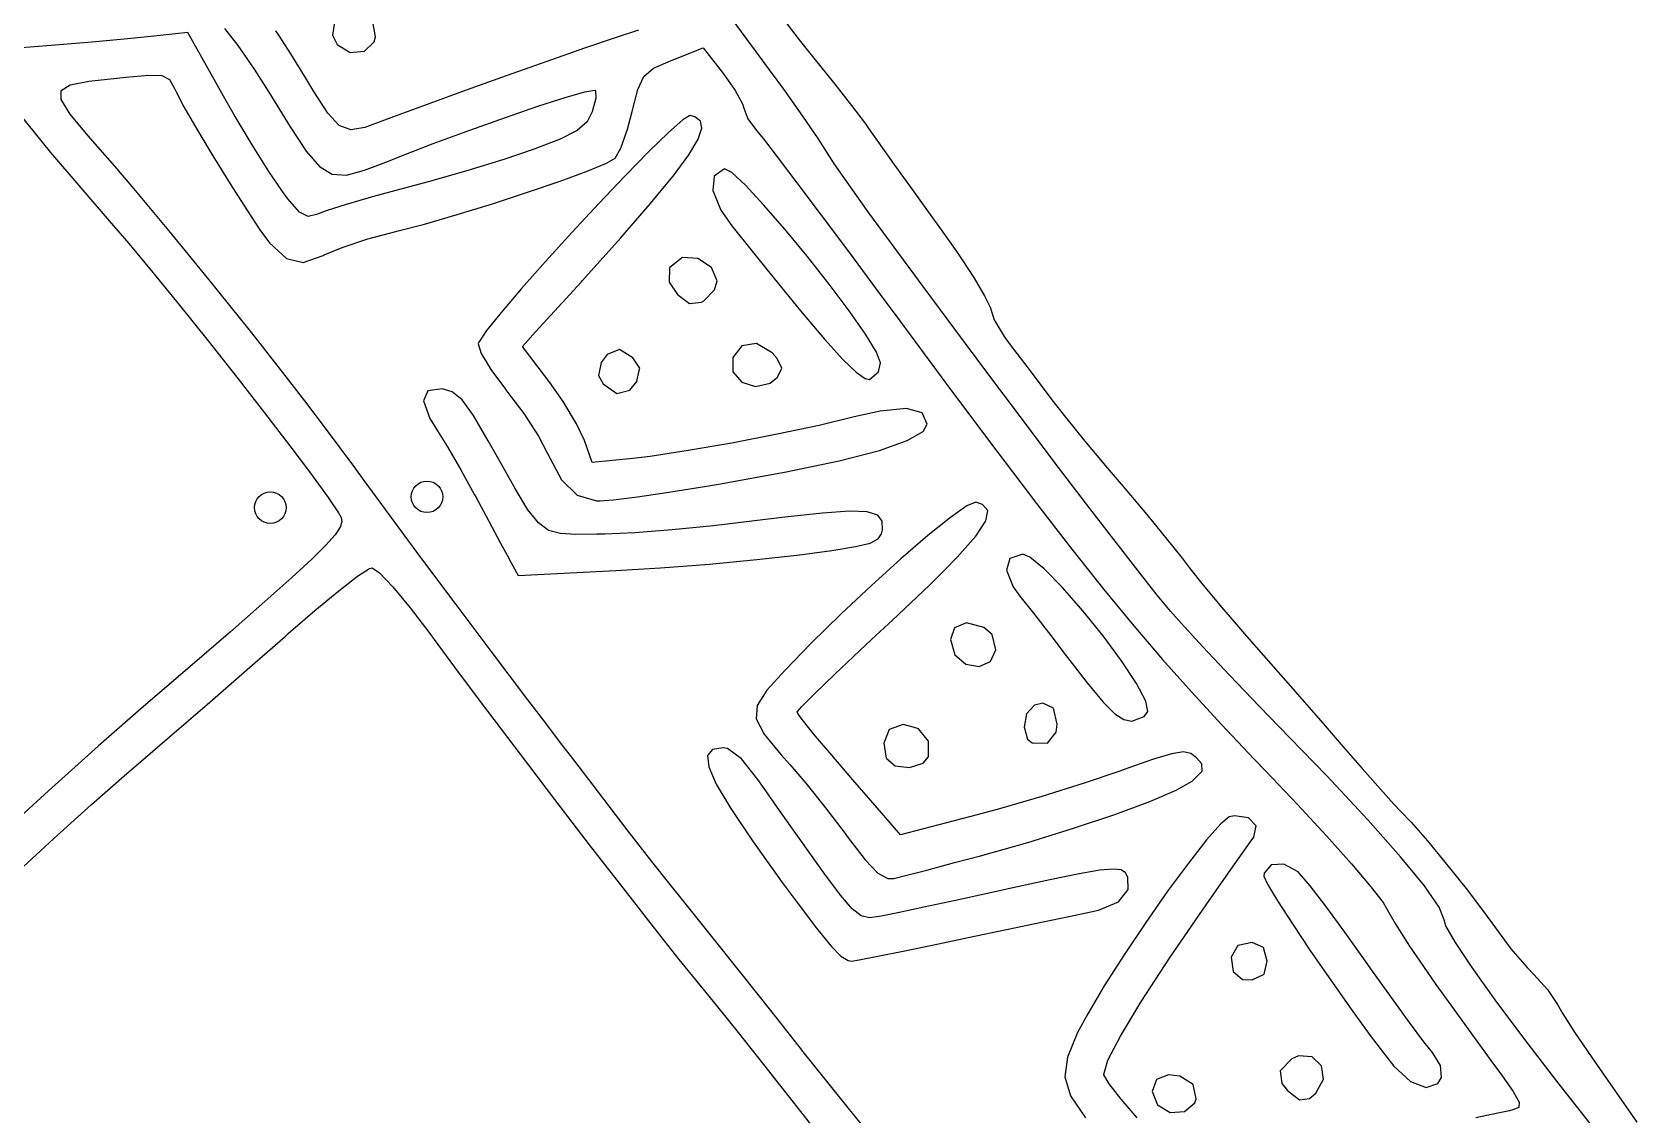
# Model space of a CAD drawing. Header units: inches. Extents: x -2.16 to 7.19, y -6.87 to -1.22.
# Drawn here: x 6.021 to 6.623, y -4.387 to -3.981 of the extents above; entities that cross this region are included whole.
import ezdxf

# ---------------------------------------------------------------- set-up
doc = ezdxf.new("R2010")
doc.units = ezdxf.units.IN
doc.header["$MEASUREMENT"] = 0
doc.layers.add('Front', color=13, linetype='CONTINUOUS', true_color=0xc83434)

msp = doc.modelspace()

# ---------------------------------------------------------------- linework, layer by layer
at = {"layer": 'Front', "linetype": 'CONTINUOUS'}
for p, q in [((6.29464, -3.99122), (6.27644, -3.96639)), ((6.13441, -3.97637), (6.13363, -3.98195)), ((6.14975, -3.98258), (6.14865, -3.9769)), ((6.29954, -3.97196), (6.3085, -3.98372)), ((6.06541, -3.98248), (6.0555, -3.98347)), ((6.07931, -3.98101), (6.06541, -3.98248)), ((6.09276, -4.00484), (6.07931, -3.98101)), ((6.09313, -3.97947), (6.09809, -3.98588)), ((6.11345, -3.98195), (6.11237, -3.98029)), ((6.11799, -3.98896), (6.11345, -3.98195)), ((6.13363, -3.98195), (6.13538, -3.98545)), ((6.14922, -3.98441), (6.14975, -3.98258)), ((6.2399, -3.98282), (6.22805, -3.98686)), ((6.24827, -3.98008), (6.2399, -3.98282)), ((6.03275, -3.98548), (6.014, -3.987)), ((6.04338, -3.98458), (6.03275, -3.98548)), ((6.0555, -3.98347), (6.04338, -3.98458)), ((6.09809, -3.98588), (6.10415, -3.99464)), ((6.12361, -3.99811), (6.11799, -3.98896)), ((6.13538, -3.98545), (6.14025, -3.98839)), ((6.14025, -3.98839), (6.14554, -3.98791)), ((6.14554, -3.98791), (6.14922, -3.98441)), ((6.22805, -3.98686), (6.21393, -3.99178)), ((6.26088, -3.9913), (6.27248, -3.98674)), ((6.27248, -3.98674), (6.28012, -3.99638)), ((6.3085, -3.98372), (6.314, -3.9906)), ((6.10415, -3.99464), (6.10971, -4.00336)), ((6.21393, -3.99178), (6.19874, -3.99715)), ((6.2503, -3.99739), (6.25398, -3.99432)), ((6.25398, -3.99432), (6.26025, -3.99154)), ((6.26025, -3.99154), (6.26088, -3.9913)), ((6.29487, -3.99153), (6.29464, -3.99122)), ((6.30273, -4.00223), (6.29487, -3.99153)), ((6.314, -3.9906), (6.32139, -3.99968)), ((6.00419, -3.99679), (6.02785, -4.0259)), ((6.0318, -4.00264), (6.03523, -4.00056)), ((6.03523, -4.00056), (6.04219, -3.99925)), ((6.04219, -3.99925), (6.05276, -3.9981)), ((6.05276, -3.9981), (6.0561, -3.99775)), ((6.0561, -3.99775), (6.06466, -3.99694)), ((6.06466, -3.99694), (6.06963, -3.9971)), ((6.06963, -3.9971), (6.07241, -3.99862)), ((6.07241, -3.99862), (6.07436, -4.0019)), ((6.12656, -4.00302), (6.12361, -3.99811)), ((6.19874, -3.99715), (6.1837, -4.00253)), ((6.24801, -4.0023), (6.2503, -3.99739)), ((6.28012, -3.99638), (6.28459, -4.00264)), ((6.32139, -3.99968), (6.32821, -4.00834)), ((6.03184, -4.00611), (6.0318, -4.00264)), ((6.03526, -4.01159), (6.03184, -4.00611)), ((6.07436, -4.0019), (6.07495, -4.00319)), ((6.07495, -4.00319), (6.07786, -4.00876)), ((6.09672, -4.01175), (6.09276, -4.00484)), ((6.10971, -4.00336), (6.11767, -4.01628)), ((6.13184, -4.01117), (6.12656, -4.00302)), ((6.1837, -4.00253), (6.17001, -4.00751)), ((6.21057, -4.00862), (6.22078, -4.00535)), ((6.22078, -4.00535), (6.22818, -4.00324)), ((6.22818, -4.00324), (6.23193, -4.00258)), ((6.23227, -4.00553), (6.23097, -4.01064)), ((6.23193, -4.00258), (6.2322, -4.00266)), ((6.2322, -4.00266), (6.23227, -4.00553)), ((6.24593, -4.01057), (6.24801, -4.0023)), ((6.28459, -4.00264), (6.28734, -4.00768)), ((6.30991, -4.01233), (6.30273, -4.00223)), ((6.04198, -4.01972), (6.03526, -4.01159)), ((6.07786, -4.00876), (6.0827, -4.01717)), ((6.10345, -4.023), (6.09672, -4.01175)), ((6.13611, -4.01579), (6.13184, -4.01117)), ((6.15887, -4.01164), (6.1531, -4.01387)), ((6.17001, -4.00751), (6.15887, -4.01164)), ((6.18503, -4.01752), (6.19837, -4.01277)), ((6.19837, -4.01277), (6.21057, -4.00862)), ((6.23097, -4.01064), (6.22902, -4.01443)), ((6.24418, -4.01721), (6.24593, -4.01057)), ((6.26753, -4.01209), (6.2649, -4.01367)), ((6.26938, -4.01259), (6.26753, -4.01209)), ((6.27158, -4.01416), (6.26938, -4.01259)), ((6.28734, -4.00768), (6.28775, -4.00925)), ((6.28775, -4.00925), (6.28933, -4.01335)), ((6.31563, -4.0207), (6.30991, -4.01233)), ((6.32821, -4.00834), (6.33336, -4.01516)), ((6.0827, -4.01717), (6.08874, -4.02722)), ((6.11767, -4.01628), (6.12373, -4.02542)), ((6.14039, -4.01741), (6.13611, -4.01579)), ((6.14571, -4.01659), (6.14039, -4.01741)), ((6.1531, -4.01387), (6.14571, -4.01659)), ((6.17136, -4.02259), (6.18503, -4.01752)), ((6.22533, -4.01763), (6.21888, -4.02088)), ((6.22902, -4.01443), (6.22533, -4.01763)), ((6.24171, -4.02426), (6.24418, -4.01721)), ((6.25958, -4.01838), (6.25218, -4.0256)), ((6.2649, -4.01367), (6.25958, -4.01838)), ((6.27069, -4.02098), (6.27209, -4.01685)), ((6.27209, -4.01685), (6.27158, -4.01416)), ((6.28933, -4.01335), (6.2925, -4.01764)), ((6.2925, -4.01764), (6.29511, -4.02085)), ((6.33336, -4.01516), (6.33469, -4.01702)), ((6.33469, -4.01702), (6.3383, -4.02217)), ((6.05193, -4.03111), (6.04198, -4.01972)), ((6.10971, -4.033), (6.10345, -4.023)), ((6.15819, -4.0277), (6.17136, -4.02259)), ((6.20884, -4.02478), (6.19778, -4.02852)), ((6.21888, -4.02088), (6.20884, -4.02478)), ((6.23955, -4.0281), (6.24171, -4.02426)), ((6.26715, -4.02685), (6.27069, -4.02098)), ((6.29511, -4.02085), (6.30028, -4.02757)), ((6.3191, -4.02622), (6.31563, -4.0207)), ((6.3383, -4.02217), (6.34408, -4.0303)), ((6.02785, -4.0259), (6.04985, -4.05155)), ((6.05843, -4.03866), (6.05193, -4.03111)), ((6.08874, -4.02722), (6.09523, -4.03771)), ((6.12373, -4.02542), (6.12872, -4.03121)), ((6.12872, -4.03121), (6.13347, -4.03406)), ((6.14559, -4.0326), (6.15461, -4.02913)), ((6.15461, -4.02913), (6.15819, -4.0277)), ((6.19778, -4.02852), (6.18395, -4.0328)), ((6.22909, -4.03289), (6.23635, -4.02989)), ((6.23635, -4.02989), (6.23955, -4.0281)), ((6.25218, -4.0256), (6.24327, -4.03469)), ((6.26126, -4.03477), (6.26715, -4.02685)), ((6.30028, -4.02757), (6.30764, -4.03728)), ((6.32173, -4.03028), (6.3191, -4.02622)), ((6.3271, -4.03796), (6.32173, -4.03028)), ((6.34408, -4.0303), (6.35129, -4.04036)), ((6.11455, -4.04017), (6.10971, -4.033)), ((6.13347, -4.03406), (6.13882, -4.03438)), ((6.13882, -4.03438), (6.14559, -4.0326)), ((6.16942, -4.03698), (6.16062, -4.03933)), ((6.18395, -4.0328), (6.16942, -4.03698)), ((6.2067, -4.04085), (6.21888, -4.03665)), ((6.21888, -4.03665), (6.22909, -4.03289)), ((6.24327, -4.03469), (6.23345, -4.045)), ((6.25681, -4.04017), (6.26126, -4.03477)), ((6.27663, -4.03477), (6.27621, -4.04017)), ((6.28056, -4.03208), (6.27663, -4.03477)), ((6.28326, -4.03348), (6.28056, -4.03208)), ((6.28839, -4.0382), (6.28326, -4.03348)), ((6.07227, -4.05516), (6.05843, -4.03866)), ((6.09523, -4.03771), (6.10143, -4.04745)), ((6.11683, -4.04325), (6.11455, -4.04017)), ((6.12117, -4.04825), (6.11683, -4.04325)), ((6.14895, -4.04245), (6.13875, -4.04537)), ((6.16062, -4.03933), (6.14895, -4.04245)), ((6.19352, -4.04515), (6.2067, -4.04085)), ((6.2528, -4.04505), (6.25681, -4.04017)), ((6.27621, -4.04017), (6.27921, -4.04753)), ((6.29522, -4.04551), (6.28839, -4.0382)), ((6.30764, -4.03728), (6.3168, -4.04945)), ((6.33471, -4.04854), (6.3271, -4.03796)), ((6.35129, -4.04036), (6.35917, -4.05128)), ((6.10143, -4.04745), (6.10661, -4.05525)), ((6.1244, -4.04998), (6.12117, -4.04825)), ((6.12756, -4.04915), (6.1244, -4.04998)), ((6.13117, -4.04775), (6.12756, -4.04915)), ((6.13875, -4.04537), (6.13117, -4.04775)), ((6.16807, -4.05276), (6.18032, -4.04923)), ((6.18032, -4.04923), (6.19352, -4.04515)), ((6.23345, -4.045), (6.22331, -4.05591)), ((6.24153, -4.05802), (6.2528, -4.04505)), ((6.27921, -4.04753), (6.28327, -4.05342)), ((6.30313, -4.05465), (6.29522, -4.04551)), ((6.34415, -4.06146), (6.33471, -4.04854)), ((6.04985, -4.05155), (6.05721, -4.06009)), ((6.08735, -4.0736), (6.07227, -4.05516)), ((6.10661, -4.05525), (6.11003, -4.0599)), ((6.15775, -4.05542), (6.16807, -4.05276)), ((6.28327, -4.05342), (6.29751, -4.07117)), ((6.31153, -4.06483), (6.30313, -4.05465)), ((6.3168, -4.04945), (6.32735, -4.06357)), ((6.35917, -4.05128), (6.36027, -4.0528)), ((6.36027, -4.0528), (6.36759, -4.06321)), ((6.05721, -4.06009), (6.06617, -4.07085)), ((6.11003, -4.0599), (6.11635, -4.06572)), ((6.13722, -4.06149), (6.14682, -4.05834)), ((6.14682, -4.05834), (6.15727, -4.05553)), ((6.15727, -4.05553), (6.15775, -4.05542)), ((6.22331, -4.05591), (6.21344, -4.06677)), ((6.22725, -4.07397), (6.24153, -4.05802)), ((6.11635, -4.06572), (6.12252, -4.06716)), ((6.12252, -4.06716), (6.13007, -4.06454)), ((6.13007, -4.06454), (6.1305, -4.06431)), ((6.1305, -4.06431), (6.13722, -4.06149)), ((6.21344, -4.06677), (6.20443, -4.07695)), ((6.26438, -4.0655), (6.25991, -4.0692)), ((6.26484, -4.06534), (6.26438, -4.0655)), ((6.2706, -4.06566), (6.26484, -4.06534)), ((6.27561, -4.06901), (6.2706, -4.06566)), ((6.31977, -4.0753), (6.31153, -4.06483)), ((6.32735, -4.06357), (6.33891, -4.07912)), ((6.35499, -4.07617), (6.34415, -4.06146)), ((6.36759, -4.06321), (6.37371, -4.07244)), ((6.06617, -4.07085), (6.07623, -4.08321)), ((6.25991, -4.0692), (6.25975, -4.0745)), ((6.27775, -4.07405), (6.27561, -4.06901)), ((6.29751, -4.07117), (6.30902, -4.08523)), ((6.37371, -4.07244), (6.37807, -4.07961)), ((6.10278, -4.09285), (6.08735, -4.0736)), ((6.20443, -4.07695), (6.19688, -4.0858)), ((6.20973, -4.09321), (6.22677, -4.0745)), ((6.22677, -4.0745), (6.22725, -4.07397)), ((6.25975, -4.0745), (6.26287, -4.07916)), ((6.26287, -4.07916), (6.26748, -4.08251)), ((6.27281, -4.08152), (6.27679, -4.07742)), ((6.27679, -4.07742), (6.27775, -4.07405)), ((6.32726, -4.0853), (6.31977, -4.0753)), ((6.33891, -4.07912), (6.34626, -4.08905)), ((6.36684, -4.09211), (6.35499, -4.07617)), ((6.07623, -4.08321), (6.0869, -4.09653)), ((6.26748, -4.08251), (6.27187, -4.08199)), ((6.27187, -4.08199), (6.27281, -4.08152)), ((6.30902, -4.08523), (6.31808, -4.09591)), ((6.33337, -4.09405), (6.32726, -4.0853)), ((6.37807, -4.07961), (6.38012, -4.08385)), ((6.38012, -4.08385), (6.38021, -4.08433)), ((6.38021, -4.08433), (6.38168, -4.0886)), ((6.19688, -4.0858), (6.19136, -4.0927)), ((6.34626, -4.08905), (6.3657, -4.11525)), ((6.38168, -4.0886), (6.38535, -4.09484)), ((6.0869, -4.09653), (6.09768, -4.11017)), ((6.10656, -4.09767), (6.10278, -4.09285)), ((6.18848, -4.09699), (6.18823, -4.09767)), ((6.19136, -4.0927), (6.18848, -4.09699)), ((6.20478, -4.09863), (6.20973, -4.09321)), ((6.31808, -4.09591), (6.32496, -4.10351)), ((6.33749, -4.10078), (6.33337, -4.09405)), ((6.37927, -4.10874), (6.36684, -4.09211)), ((6.38535, -4.09484), (6.38767, -4.09808)), ((6.11763, -4.11177), (6.10656, -4.09767)), ((6.18823, -4.09767), (6.18933, -4.10125)), ((6.18933, -4.10125), (6.19296, -4.10733)), ((6.21303, -4.10956), (6.20478, -4.09863)), ((6.23659, -4.1017), (6.23433, -4.10461)), ((6.24113, -4.09982), (6.23659, -4.1017)), ((6.24621, -4.10286), (6.24113, -4.09982)), ((6.24875, -4.10674), (6.24621, -4.10286)), ((6.28367, -4.10277), (6.28363, -4.10811)), ((6.28708, -4.09836), (6.28367, -4.10277)), ((6.29248, -4.09754), (6.28708, -4.09836)), ((6.29838, -4.10106), (6.29248, -4.09754)), ((6.30033, -4.10314), (6.29838, -4.10106)), ((6.30209, -4.10672), (6.30033, -4.10314)), ((6.339, -4.10474), (6.33749, -4.10078)), ((6.38767, -4.09808), (6.39383, -4.10618)), ((6.19296, -4.10733), (6.19837, -4.11465)), ((6.23433, -4.10461), (6.23334, -4.10956)), ((6.24766, -4.11172), (6.24845, -4.10811)), ((6.24845, -4.10811), (6.24875, -4.10674)), ((6.28363, -4.10811), (6.28698, -4.11196)), ((6.30037, -4.11016), (6.30209, -4.10672)), ((6.32496, -4.10351), (6.32993, -4.10833)), ((6.32993, -4.10833), (6.33327, -4.11069)), ((6.33488, -4.11102), (6.33822, -4.10819)), ((6.33822, -4.10819), (6.339, -4.10474)), ((6.39186, -4.1255), (6.37927, -4.10874)), ((6.39383, -4.10618), (6.40071, -4.11525)), ((6.09768, -4.11017), (6.10808, -4.12349)), ((6.12321, -4.11906), (6.11763, -4.11177)), ((6.16928, -4.11527), (6.16775, -4.11906)), ((6.17463, -4.11451), (6.16928, -4.11527)), ((6.17847, -4.11564), (6.17463, -4.11451)), ((6.19837, -4.11465), (6.19886, -4.11526)), ((6.19886, -4.11526), (6.20527, -4.12376)), ((6.215, -4.11217), (6.21303, -4.10956)), ((6.22001, -4.11931), (6.215, -4.11217)), ((6.23334, -4.10956), (6.23508, -4.11259)), ((6.23508, -4.11259), (6.24022, -4.11621)), ((6.24022, -4.11621), (6.24507, -4.11502)), ((6.24507, -4.11502), (6.24766, -4.11172)), ((6.28698, -4.11196), (6.29217, -4.11362)), ((6.29217, -4.11362), (6.29767, -4.11242)), ((6.29767, -4.11242), (6.30037, -4.11016)), ((6.33327, -4.11069), (6.33488, -4.11102)), ((6.3657, -4.11525), (6.38266, -4.13791)), ((6.40071, -4.11525), (6.40329, -4.11866)), ((6.131, -4.12922), (6.12321, -4.11906)), ((6.16775, -4.11906), (6.17005, -4.12565)), ((6.18216, -4.11869), (6.17847, -4.11564)), ((6.18641, -4.12454), (6.18216, -4.11869)), ((6.22505, -4.12758), (6.22001, -4.11931)), ((6.40329, -4.11866), (6.4084, -4.12517)), ((6.10808, -4.12349), (6.11759, -4.13587)), ((6.17005, -4.12565), (6.1729, -4.1303)), ((6.19199, -4.13405), (6.18641, -4.12454)), ((6.20527, -4.12376), (6.21082, -4.13224)), ((6.32914, -4.12506), (6.31608, -4.1282)), ((6.33888, -4.12285), (6.32914, -4.12506)), ((6.34878, -4.12194), (6.33888, -4.12285)), ((6.3546, -4.12356), (6.34878, -4.12194)), ((6.3565, -4.12771), (6.3546, -4.12356)), ((6.4042, -4.14184), (6.39186, -4.1255)), ((6.4084, -4.12517), (6.41568, -4.13411)), ((6.14198, -4.14405), (6.131, -4.12922)), ((6.1729, -4.1303), (6.17663, -4.13624)), ((6.21082, -4.13224), (6.21411, -4.13845)), ((6.22809, -4.13394), (6.22505, -4.12758)), ((6.30024, -4.13156), (6.28329, -4.13482)), ((6.31608, -4.1282), (6.30024, -4.13156)), ((6.34906, -4.13394), (6.35497, -4.13048)), ((6.35497, -4.13048), (6.3565, -4.12771)), ((6.11759, -4.13587), (6.12572, -4.14666)), ((6.17663, -4.13624), (6.18163, -4.14483)), ((6.19589, -4.14104), (6.19199, -4.13405)), ((6.21411, -4.13845), (6.21942, -4.14861)), ((6.23096, -4.14217), (6.22809, -4.13394)), ((6.26689, -4.13768), (6.25271, -4.13982)), ((6.28329, -4.13482), (6.26689, -4.13768)), ((6.32355, -4.14151), (6.33863, -4.13761)), ((6.33863, -4.13761), (6.34906, -4.13394)), ((6.38266, -4.13791), (6.39754, -4.15753)), ((6.41568, -4.13411), (6.42403, -4.14415)), ((6.14545, -4.14884), (6.14198, -4.14405)), ((6.18163, -4.14483), (6.18687, -4.1543)), ((6.20212, -4.15212), (6.19589, -4.14104)), ((6.24623, -4.1406), (6.23096, -4.14217)), ((6.25271, -4.13982), (6.24623, -4.1406)), ((6.30372, -4.14568), (6.32355, -4.14151)), ((6.41589, -4.1572), (6.4042, -4.14184)), ((6.42403, -4.14415), (6.42997, -4.15116)), ((6.12572, -4.14666), (6.13197, -4.15523)), ((6.1552, -4.16213), (6.14545, -4.14884)), ((6.21942, -4.14861), (6.22533, -4.15442)), ((6.25964, -4.15329), (6.27302, -4.15117)), ((6.27302, -4.15117), (6.279, -4.15016)), ((6.279, -4.15016), (6.30372, -4.14568)), ((6.42997, -4.15116), (6.4382, -4.16092)), ((6.13197, -4.15523), (6.13585, -4.16095)), ((6.18687, -4.1543), (6.18726, -4.15502)), ((6.18726, -4.15502), (6.19219, -4.16418)), ((6.20684, -4.15983), (6.20212, -4.15212)), ((6.22533, -4.15442), (6.23252, -4.15652)), ((6.23252, -4.15652), (6.23377, -4.15655)), ((6.23377, -4.15655), (6.23893, -4.15614)), ((6.23893, -4.15614), (6.24792, -4.155)), ((6.24792, -4.155), (6.25964, -4.15329)), ((6.37473, -4.15704), (6.37143, -4.15841)), ((6.37721, -4.15781), (6.37473, -4.15704)), ((6.39754, -4.15753), (6.41078, -4.17463)), ((6.42649, -4.17103), (6.41589, -4.1572)), ((6.13585, -4.16095), (6.13683, -4.16275)), ((6.13683, -4.16275), (6.13707, -4.16435)), ((6.16675, -4.1777), (6.1552, -4.16213)), ((6.21077, -4.16478), (6.20684, -4.15983)), ((6.3032, -4.16259), (6.29181, -4.16401)), ((6.31727, -4.16106), (6.3032, -4.16259)), ((6.32737, -4.16041), (6.31727, -4.16106)), ((6.33408, -4.16067), (6.32737, -4.16041)), ((6.338, -4.1619), (6.33408, -4.16067)), ((6.3397, -4.16412), (6.338, -4.1619)), ((6.36523, -4.16276), (6.35678, -4.16955)), ((6.37143, -4.15841), (6.36523, -4.16276)), ((6.37924, -4.16011), (6.37721, -4.15781)), ((6.3785, -4.16397), (6.37924, -4.16011)), ((6.4382, -4.16092), (6.44592, -4.17028)), ((6.13454, -4.16919), (6.13112, -4.17306)), ((6.13642, -4.1664), (6.13454, -4.16919)), ((6.13707, -4.16435), (6.13642, -4.1664)), ((6.19219, -4.16418), (6.1966, -4.17236)), ((6.21461, -4.16756), (6.21077, -4.16478)), ((6.21907, -4.16879), (6.21461, -4.16756)), ((6.22486, -4.16908), (6.21907, -4.16879)), ((6.23268, -4.16905), (6.22486, -4.16908)), ((6.2357, -4.169), (6.23268, -4.16905)), ((6.24686, -4.16844), (6.2357, -4.169)), ((6.26093, -4.16733), (6.24686, -4.16844)), ((6.27642, -4.16581), (6.26093, -4.16733)), ((6.29181, -4.16401), (6.27642, -4.16581)), ((6.33813, -4.17079), (6.33945, -4.16885)), ((6.33945, -4.16885), (6.33977, -4.16739)), ((6.33977, -4.16739), (6.3397, -4.16412)), ((6.35678, -4.16955), (6.34669, -4.17821)), ((6.37477, -4.1697), (6.3785, -4.16397)), ((6.13112, -4.17306), (6.12582, -4.17831)), ((6.1966, -4.17236), (6.19964, -4.17793)), ((6.30775, -4.17682), (6.32075, -4.17508)), ((6.32075, -4.17508), (6.3296, -4.17366)), ((6.3296, -4.17366), (6.33512, -4.17231)), ((6.33512, -4.17231), (6.33813, -4.17079)), ((6.36782, -4.17763), (6.37477, -4.1697)), ((6.41078, -4.17463), (6.42279, -4.18972)), ((6.4356, -4.18277), (6.42649, -4.17103)), ((6.44592, -4.17028), (6.45214, -4.17802)), ((6.12582, -4.17831), (6.1183, -4.18526)), ((6.14748, -4.18188), (6.14845, -4.18155)), ((6.14845, -4.18155), (6.15119, -4.18347)), ((6.17956, -4.19485), (6.16675, -4.1777)), ((6.19964, -4.17793), (6.19986, -4.17834)), ((6.19986, -4.17834), (6.20322, -4.18444)), ((6.23986, -4.18264), (6.25653, -4.18162)), ((6.25653, -4.18162), (6.27487, -4.18019)), ((6.27487, -4.18019), (6.29266, -4.17853)), ((6.29266, -4.17853), (6.30768, -4.17682)), ((6.30768, -4.17682), (6.30775, -4.17682)), ((6.34669, -4.17821), (6.33562, -4.18819)), ((6.36299, -4.18248), (6.36782, -4.17763)), ((6.3875, -4.17815), (6.38629, -4.18248)), ((6.39237, -4.17655), (6.3875, -4.17815)), ((6.39503, -4.17763), (6.39237, -4.17655)), ((6.40042, -4.18203), (6.39503, -4.17763)), ((6.45214, -4.17802), (6.45517, -4.18197)), ((6.1183, -4.18526), (6.10824, -4.19423)), ((6.1359, -4.19022), (6.14299, -4.18479)), ((6.14299, -4.18479), (6.14748, -4.18188)), ((6.15119, -4.18347), (6.15614, -4.18874)), ((6.20322, -4.18444), (6.23986, -4.18264)), ((6.35743, -4.18806), (6.36299, -4.18248)), ((6.38629, -4.18248), (6.3888, -4.18879)), ((6.40725, -4.18901), (6.40042, -4.18203)), ((6.44281, -4.19188), (6.4356, -4.18277)), ((6.45517, -4.18197), (6.46, -4.18812)), ((6.12696, -4.19758), (6.1359, -4.19022)), ((6.15614, -4.18874), (6.16264, -4.19658)), ((6.33562, -4.18819), (6.32417, -4.19894)), ((6.34338, -4.20132), (6.35743, -4.18806)), ((6.3888, -4.18879), (6.39126, -4.19222)), ((6.39126, -4.19222), (6.39633, -4.19858)), ((6.41483, -4.19767), (6.40725, -4.18901)), ((6.42279, -4.18972), (6.43398, -4.20333)), ((6.4477, -4.1978), (6.44281, -4.19188)), ((6.46, -4.18812), (6.46694, -4.19646)), ((6.10824, -4.19423), (6.09531, -4.20554)), ((6.11692, -4.20627), (6.12696, -4.19758)), ((6.16264, -4.19658), (6.17005, -4.20626)), ((6.19311, -4.21288), (6.17956, -4.19485)), ((6.32417, -4.19894), (6.313, -4.20989)), ((6.39633, -4.19858), (6.40284, -4.20693)), ((6.42245, -4.20714), (6.41483, -4.19767)), ((6.45176, -4.20237), (6.4477, -4.1978)), ((6.46694, -4.19646), (6.47471, -4.20547)), ((6.09531, -4.20554), (6.07917, -4.21949)), ((6.33571, -4.20847), (6.34212, -4.20248)), ((6.34212, -4.20248), (6.34338, -4.20132)), ((6.36675, -4.20411), (6.36525, -4.20847)), ((6.37129, -4.20225), (6.36675, -4.20411)), ((6.37771, -4.20402), (6.37129, -4.20225)), ((6.38087, -4.20661), (6.37771, -4.20402)), ((6.43398, -4.20333), (6.44478, -4.21596)), ((6.45988, -4.21118), (6.45176, -4.20237)), ((6.47471, -4.20547), (6.47714, -4.20822)), ((6.10263, -4.21883), (6.11577, -4.20729)), ((6.11577, -4.20729), (6.11692, -4.20627)), ((6.17005, -4.20626), (6.17164, -4.20842)), ((6.17164, -4.20842), (6.18068, -4.2207)), ((6.313, -4.20989), (6.30327, -4.21992)), ((6.33124, -4.21263), (6.33571, -4.20847)), ((6.36525, -4.20847), (6.36695, -4.21416)), ((6.38228, -4.21234), (6.38087, -4.20661)), ((6.40284, -4.20693), (6.40829, -4.21405)), ((6.4294, -4.21653), (6.42245, -4.20714)), ((6.46998, -4.22191), (6.45988, -4.21118)), ((6.47714, -4.20822), (6.48541, -4.21756)), ((6.20686, -4.23109), (6.19311, -4.21288)), ((6.32181, -4.22155), (6.33124, -4.21263)), ((6.36695, -4.21416), (6.37104, -4.21767)), ((6.37104, -4.21767), (6.37599, -4.21863)), ((6.37599, -4.21863), (6.38027, -4.21671)), ((6.38027, -4.21671), (6.38228, -4.21234)), ((6.40829, -4.21405), (6.41653, -4.22472)), ((6.435, -4.22497), (6.4294, -4.21653)), ((6.44478, -4.21596), (6.45561, -4.22814)), ((6.48541, -4.21756), (6.49543, -4.22899)), ((6.07917, -4.21949), (6.06275, -4.23362)), ((6.08762, -4.23191), (6.10263, -4.21883)), ((6.18068, -4.2207), (6.19163, -4.23532)), ((6.30327, -4.21992), (6.29647, -4.22747)), ((6.31437, -4.22871), (6.32181, -4.22155)), ((6.48116, -4.2336), (6.46998, -4.22191)), ((6.29647, -4.22747), (6.29285, -4.23316)), ((6.3095, -4.23357), (6.31437, -4.22871)), ((6.41653, -4.22472), (6.42253, -4.23193)), ((6.43853, -4.23158), (6.435, -4.22497)), ((6.45561, -4.22814), (6.46689, -4.24038)), ((6.49543, -4.22899), (6.50569, -4.24079)), ((6.06275, -4.23362), (6.04577, -4.24845)), ((6.07249, -4.245), (6.08762, -4.23191)), ((6.19163, -4.23532), (6.20388, -4.25151)), ((6.21229, -4.23824), (6.20686, -4.23109)), ((6.29285, -4.23316), (6.29247, -4.23824)), ((6.30775, -4.23559), (6.3095, -4.23357)), ((6.30817, -4.23649), (6.30775, -4.23559)), ((6.39673, -4.23306), (6.39375, -4.2363)), ((6.39986, -4.23231), (6.39673, -4.23306)), ((6.40389, -4.23415), (6.39986, -4.23231)), ((6.40525, -4.24018), (6.40389, -4.23415)), ((6.42253, -4.23193), (6.42689, -4.2363)), ((6.43785, -4.23736), (6.43929, -4.23546)), ((6.43929, -4.23546), (6.43853, -4.23158)), ((6.49252, -4.2453), (6.48116, -4.2336)), ((6.22029, -4.24877), (6.21229, -4.23824)), ((6.29247, -4.23824), (6.29539, -4.24396)), ((6.3101, -4.23913), (6.30817, -4.23649)), ((6.31392, -4.24382), (6.3101, -4.23913)), ((6.34752, -4.2403), (6.34233, -4.24226)), ((6.35126, -4.24138), (6.34752, -4.2403)), ((6.35328, -4.24196), (6.35126, -4.24138)), ((6.39375, -4.2363), (6.39284, -4.24138)), ((6.39284, -4.24138), (6.39413, -4.24587)), ((6.40484, -4.24327), (6.40525, -4.24018)), ((6.42689, -4.2363), (6.43026, -4.23846)), ((6.43026, -4.23846), (6.43326, -4.23905)), ((6.43326, -4.23905), (6.43327, -4.23905)), ((6.43327, -4.23905), (6.43785, -4.23736)), ((6.46689, -4.24038), (6.47903, -4.25319)), ((6.50569, -4.24079), (6.51175, -4.2478)), ((6.059, -4.25657), (6.07249, -4.245)), ((6.29539, -4.24396), (6.30168, -4.25157)), ((6.31691, -4.24736), (6.31392, -4.24382)), ((6.31998, -4.251), (6.31691, -4.24736)), ((6.34233, -4.24226), (6.34023, -4.24736)), ((6.34023, -4.24736), (6.34121, -4.25294)), ((6.35702, -4.24654), (6.35328, -4.24196)), ((6.35698, -4.25246), (6.35702, -4.24654)), ((6.39413, -4.24587), (6.39588, -4.24722)), ((6.39588, -4.24722), (6.4016, -4.24728)), ((6.4016, -4.24728), (6.40484, -4.24327)), ((6.50636, -4.25961), (6.49252, -4.2453)), ((6.51175, -4.2478), (6.51959, -4.25684)), ((6.04577, -4.24845), (6.02704, -4.26523)), ((6.20388, -4.25151), (6.21682, -4.26847)), ((6.22274, -4.25198), (6.22029, -4.24877)), ((6.23287, -4.26524), (6.22274, -4.25198)), ((6.27609, -4.24972), (6.27421, -4.25198)), ((6.27421, -4.25198), (6.27461, -4.25618)), ((6.28006, -4.24905), (6.27609, -4.24972)), ((6.28168, -4.24938), (6.28006, -4.24905)), ((6.28692, -4.25323), (6.28168, -4.24938)), ((6.29306, -4.26092), (6.28692, -4.25323)), ((6.30168, -4.25157), (6.30504, -4.2553)), ((6.32864, -4.26108), (6.31998, -4.251)), ((6.34121, -4.25294), (6.34457, -4.25581)), ((6.35497, -4.2548), (6.35698, -4.25246)), ((6.44105, -4.25346), (6.43039, -4.2572)), ((6.44813, -4.25132), (6.44105, -4.25346)), ((6.45259, -4.25061), (6.44813, -4.25132)), ((6.45541, -4.25118), (6.45259, -4.25061)), ((6.45755, -4.25284), (6.45541, -4.25118)), ((6.45952, -4.25512), (6.45755, -4.25284)), ((6.47903, -4.25319), (6.48347, -4.2578)), ((6.04319, -4.27035), (6.05644, -4.25876)), ((6.05644, -4.25876), (6.059, -4.25657)), ((6.27461, -4.25618), (6.27743, -4.26268)), ((6.30504, -4.2553), (6.31102, -4.26231)), ((6.34457, -4.25581), (6.34995, -4.25641)), ((6.34995, -4.25641), (6.35497, -4.2548)), ((6.4288, -4.25777), (6.41538, -4.26234)), ((6.43039, -4.2572), (6.4288, -4.25777)), ((6.45607, -4.26133), (6.45968, -4.25781)), ((6.45968, -4.25781), (6.45952, -4.25512)), ((6.48347, -4.2578), (6.49535, -4.2703)), ((6.52179, -4.2761), (6.50636, -4.25961)), ((6.51959, -4.25684), (6.52643, -4.2646)), ((6.02704, -4.26523), (6.00782, -4.28278)), ((6.24406, -4.27978), (6.23287, -4.26524)), ((6.27743, -4.26268), (6.28287, -4.27183)), ((6.2951, -4.26389), (6.29306, -4.26092)), ((6.30117, -4.27261), (6.2951, -4.26389)), ((6.31102, -4.26231), (6.31841, -4.27155)), ((6.34025, -4.27449), (6.32864, -4.26108)), ((6.41538, -4.26234), (6.39952, -4.26731)), ((6.43998, -4.26916), (6.4499, -4.26489)), ((6.4499, -4.26489), (6.45583, -4.26152)), ((6.45583, -4.26152), (6.45607, -4.26133)), ((6.52643, -4.2646), (6.53149, -4.27022)), ((6.02898, -4.28313), (6.04319, -4.27035)), ((6.21682, -4.26847), (6.22986, -4.28543)), ((6.28287, -4.27183), (6.29107, -4.28399)), ((6.31841, -4.27155), (6.32572, -4.28116)), ((6.39952, -4.26731), (6.38365, -4.27194)), ((6.42687, -4.27404), (6.43998, -4.26916)), ((6.49535, -4.2703), (6.50624, -4.28212)), ((6.53149, -4.27022), (6.53397, -4.2728)), ((6.30849, -4.28296), (6.30117, -4.27261)), ((6.3465, -4.2817), (6.34025, -4.27449)), ((6.37525, -4.27421), (6.3465, -4.2817)), ((6.38365, -4.27194), (6.37525, -4.27421)), ((6.41138, -4.27925), (6.42687, -4.27404)), ((6.4666, -4.27754), (6.46131, -4.28355)), ((6.46981, -4.275), (6.4666, -4.27754)), ((6.47171, -4.27463), (6.46981, -4.275)), ((6.47703, -4.27538), (6.47171, -4.27463)), ((6.47986, -4.27838), (6.47703, -4.27538)), ((6.53403, -4.2899), (6.52179, -4.2761)), ((6.53397, -4.2728), (6.53798, -4.27696)), ((6.53798, -4.27696), (6.54406, -4.28396)), ((6.01429, -4.29664), (6.02898, -4.28313)), ((6.25334, -4.2917), (6.24406, -4.27978)), ((6.3159, -4.29332), (6.30849, -4.28296)), ((6.32572, -4.28116), (6.32656, -4.2823)), ((6.32656, -4.2823), (6.33326, -4.29101)), ((6.39432, -4.28451), (6.41138, -4.27925)), ((6.46131, -4.28355), (6.45449, -4.29225)), ((6.47764, -4.28443), (6.47895, -4.2826)), ((6.47895, -4.2826), (6.47986, -4.27838)), ((6.50624, -4.28212), (6.51559, -4.29261)), ((6.22986, -4.28543), (6.24238, -4.30159)), ((6.29107, -4.28399), (6.30222, -4.29952)), ((6.36676, -4.29212), (6.3765, -4.28952)), ((6.3765, -4.28952), (6.39432, -4.28451)), ((6.46866, -4.29717), (6.47764, -4.28443)), ((6.54296, -4.30085), (6.53403, -4.2899)), ((6.54406, -4.28396), (6.55124, -4.29265)), ((6.26018, -4.3003), (6.25334, -4.2917)), ((6.3178, -4.29595), (6.3159, -4.29332)), ((6.32401, -4.30434), (6.3178, -4.29595)), ((6.33326, -4.29101), (6.33809, -4.29607)), ((6.34837, -4.29697), (6.35635, -4.29488)), ((6.35635, -4.29488), (6.36676, -4.29212)), ((6.42123, -4.29499), (6.41354, -4.29631)), ((6.42624, -4.29453), (6.42123, -4.29499)), ((6.42924, -4.29486), (6.42624, -4.29453)), ((6.43086, -4.29589), (6.42924, -4.29486)), ((6.43176, -4.29756), (6.43086, -4.29589)), ((6.45449, -4.29225), (6.44669, -4.30286)), ((6.48548, -4.2929), (6.48287, -4.29602)), ((6.49026, -4.29268), (6.48548, -4.2929)), ((6.49556, -4.29558), (6.49026, -4.29268)), ((6.49618, -4.29619), (6.49556, -4.29558)), ((6.51559, -4.29261), (6.52285, -4.30115)), ((6.55124, -4.29265), (6.55858, -4.30185)), ((6.24238, -4.30159), (6.25378, -4.31617)), ((6.26531, -4.30665), (6.26018, -4.3003)), ((6.30222, -4.29952), (6.30739, -4.30655)), ((6.33809, -4.29607), (6.34176, -4.29811)), ((6.34176, -4.29811), (6.344, -4.29809)), ((6.344, -4.29809), (6.34837, -4.29697)), ((6.38757, -4.30179), (6.38025, -4.3034)), ((6.40254, -4.29855), (6.38757, -4.30179)), ((6.41354, -4.29631), (6.40254, -4.29855)), ((6.43194, -4.30213), (6.43176, -4.29756)), ((6.46107, -4.30794), (6.46866, -4.29717)), ((6.48287, -4.29602), (6.48275, -4.29717)), ((6.48275, -4.29717), (6.48413, -4.3002)), ((6.48413, -4.3002), (6.4879, -4.30643)), ((6.5001, -4.30084), (6.49618, -4.29619)), ((6.50598, -4.30846), (6.5001, -4.30084)), ((6.52285, -4.30115), (6.52745, -4.30711)), ((6.54843, -4.30879), (6.54296, -4.30085)), ((6.55858, -4.30185), (6.56514, -4.31041)), ((6.27531, -4.31913), (6.26531, -4.30665)), ((6.30739, -4.30655), (6.31501, -4.31668)), ((6.32838, -4.30948), (6.32401, -4.30434)), ((6.36718, -4.30627), (6.35522, -4.30886)), ((6.38025, -4.3034), (6.36718, -4.30627)), ((6.42082, -4.30991), (6.4282, -4.30686)), ((6.4282, -4.30686), (6.43194, -4.30213)), ((6.44669, -4.30286), (6.43847, -4.31459)), ((6.44765, -4.3276), (6.46107, -4.30794)), ((6.4879, -4.30643), (6.49347, -4.31505)), ((6.52745, -4.30711), (6.52864, -4.30905)), ((6.33172, -4.31207), (6.32838, -4.30948)), ((6.33485, -4.3128), (6.33172, -4.31207)), ((6.33859, -4.31234), (6.33485, -4.3128)), ((6.33934, -4.3122), (6.33859, -4.31234)), ((6.34555, -4.31092), (6.33934, -4.3122)), ((6.35522, -4.30886), (6.34555, -4.31092)), ((6.39939, -4.31444), (6.41023, -4.31216)), ((6.41023, -4.31216), (6.41785, -4.31054)), ((6.41785, -4.31054), (6.42082, -4.30991)), ((6.51314, -4.31815), (6.50598, -4.30846)), ((6.52864, -4.30905), (6.53197, -4.31495)), ((6.5503, -4.31355), (6.54843, -4.30879)), ((6.55104, -4.31581), (6.5503, -4.31355)), ((6.56514, -4.31041), (6.56956, -4.31655)), ((6.25378, -4.31617), (6.26345, -4.32837)), ((6.28669, -4.33341), (6.27531, -4.31913)), ((6.31501, -4.31668), (6.32041, -4.32333)), ((6.37195, -4.32021), (6.38631, -4.31719)), ((6.38631, -4.31719), (6.39939, -4.31444)), ((6.43847, -4.31459), (6.43037, -4.32667)), ((6.49347, -4.31505), (6.5003, -4.32524)), ((6.52089, -4.329), (6.51314, -4.31815)), ((6.53197, -4.31495), (6.53738, -4.32343)), ((6.55462, -4.32207), (6.55104, -4.31581)), ((6.56956, -4.31655), (6.57537, -4.32437)), ((6.32041, -4.32333), (6.32418, -4.32715)), ((6.33803, -4.32718), (6.34821, -4.32513)), ((6.34821, -4.32513), (6.36078, -4.32255)), ((6.36078, -4.32255), (6.37195, -4.32021)), ((6.47303, -4.32316), (6.47051, -4.3276)), ((6.47837, -4.322), (6.47303, -4.32316)), ((6.48263, -4.3239), (6.47837, -4.322)), ((6.484, -4.32905), (6.48263, -4.3239)), ((6.5003, -4.32524), (6.50782, -4.33615)), ((6.53738, -4.32343), (6.54394, -4.33308)), ((6.56088, -4.33145), (6.55462, -4.32207)), ((6.57537, -4.32437), (6.58145, -4.33147)), ((6.26345, -4.32837), (6.2708, -4.33743)), ((6.32418, -4.32715), (6.32694, -4.3288)), ((6.32694, -4.3288), (6.3282, -4.32901)), ((6.3282, -4.32901), (6.33109, -4.32853)), ((6.33109, -4.32853), (6.33803, -4.32718)), ((6.43037, -4.32667), (6.42294, -4.33831)), ((6.43669, -4.34438), (6.44741, -4.32795)), ((6.44741, -4.32795), (6.44765, -4.3276)), ((6.47051, -4.3276), (6.47123, -4.33297)), ((6.48284, -4.33394), (6.484, -4.32905)), ((6.5229, -4.33186), (6.52089, -4.329)), ((6.53056, -4.34261), (6.5229, -4.33186)), ((6.56952, -4.34352), (6.56088, -4.33145)), ((6.58145, -4.33147), (6.584, -4.33405)), ((6.2708, -4.33743), (6.2713, -4.33803)), ((6.2713, -4.33803), (6.27742, -4.3455)), ((6.2984, -4.34819), (6.28669, -4.33341)), ((6.47123, -4.33297), (6.47473, -4.33591)), ((6.47473, -4.33591), (6.47837, -4.3361)), ((6.47837, -4.3361), (6.48284, -4.33394)), ((6.50782, -4.33615), (6.51546, -4.34698)), ((6.54394, -4.33308), (6.54729, -4.3378)), ((6.54729, -4.3378), (6.55488, -4.34829)), ((6.584, -4.33405), (6.58916, -4.33964)), ((6.42294, -4.33831), (6.41673, -4.34873)), ((6.53741, -4.35206), (6.53056, -4.34261)), ((6.58021, -4.35785), (6.56952, -4.34352)), ((6.58916, -4.33964), (6.59262, -4.34489)), ((6.27742, -4.3455), (6.28567, -4.35578)), ((6.30941, -4.36217), (6.2984, -4.34819)), ((6.41673, -4.34873), (6.41294, -4.35582)), ((6.42898, -4.35715), (6.43669, -4.34438)), ((6.51546, -4.34698), (6.52265, -4.35688)), ((6.55488, -4.34829), (6.56263, -4.35902)), ((6.59262, -4.34489), (6.59279, -4.3453)), ((6.59279, -4.3453), (6.59481, -4.3488)), ((6.59481, -4.3488), (6.59928, -4.35566)), ((6.28567, -4.35578), (6.29516, -4.36772)), ((6.41294, -4.35582), (6.40912, -4.36498)), ((6.54279, -4.35927), (6.53741, -4.35206)), ((6.59928, -4.35566), (6.60572, -4.36517)), ((6.30959, -4.3624), (6.30941, -4.36217)), ((6.42432, -4.36619), (6.42898, -4.35715)), ((6.52265, -4.35688), (6.52882, -4.36504)), ((6.54599, -4.3633), (6.54279, -4.35927)), ((6.56263, -4.35902), (6.56924, -4.36817)), ((6.59265, -4.37401), (6.58021, -4.35785)), ((6.29516, -4.36772), (6.30496, -4.38018)), ((6.31875, -4.37396), (6.30959, -4.3624)), ((6.40912, -4.36498), (6.40814, -4.37244)), ((6.42315, -4.3701), (6.42432, -4.36619)), ((6.49319, -4.3657), (6.48884, -4.3701)), ((6.49579, -4.36452), (6.49319, -4.3657)), ((6.50092, -4.36486), (6.49579, -4.36452)), ((6.50435, -4.36823), (6.50092, -4.36486)), ((6.52882, -4.36504), (6.53153, -4.36842)), ((6.54896, -4.36816), (6.54599, -4.3633)), ((6.5494, -4.37267), (6.54896, -4.36816)), ((6.56924, -4.36817), (6.57117, -4.37083)), ((6.60572, -4.36517), (6.61366, -4.37665)), ((6.32687, -4.38402), (6.31875, -4.37396)), ((6.40814, -4.37244), (6.41029, -4.37958)), ((6.42275, -4.37142), (6.42315, -4.3701)), ((6.42279, -4.37164), (6.42275, -4.37142)), ((6.42476, -4.37503), (6.42279, -4.37164)), ((6.44247, -4.37344), (6.44087, -4.37788)), ((6.44705, -4.37159), (6.44247, -4.37344)), ((6.45124, -4.37215), (6.44705, -4.37159)), ((6.45624, -4.37533), (6.45124, -4.37215)), ((6.48884, -4.3701), (6.48945, -4.37489)), ((6.50225, -4.37855), (6.50511, -4.37324)), ((6.50511, -4.37324), (6.50435, -4.36823)), ((6.53153, -4.36842), (6.53779, -4.37417)), ((6.53779, -4.37417), (6.54361, -4.3764)), ((6.54803, -4.37488), (6.5494, -4.37267)), ((6.57117, -4.37083), (6.57617, -4.37787)), ((6.60652, -4.39159), (6.59265, -4.37401)), ((6.30496, -4.38018), (6.309, -4.38535)), ((6.41029, -4.37958), (6.41585, -4.38778)), ((6.42696, -4.37788), (6.42476, -4.37503)), ((6.4292, -4.38079), (6.42696, -4.37788)), ((6.44087, -4.37788), (6.44288, -4.38295)), ((6.45735, -4.3806), (6.45624, -4.37533)), ((6.48945, -4.37489), (6.49157, -4.37751)), ((6.49157, -4.37751), (6.49617, -4.38106)), ((6.49987, -4.38057), (6.50225, -4.37855)), ((6.54361, -4.3764), (6.54803, -4.37488)), ((6.57617, -4.37787), (6.57849, -4.38188)), ((6.61366, -4.37665), (6.62262, -4.38938)), ((6.309, -4.38535), (6.3242, -4.40476)), ((6.33346, -4.39196), (6.32687, -4.38402)), ((6.43525, -4.3878), (6.4292, -4.38079)), ((6.44288, -4.38295), (6.44768, -4.38581)), ((6.44768, -4.38581), (6.45304, -4.38543)), ((6.45304, -4.38543), (6.45682, -4.38216)), ((6.45682, -4.38216), (6.45735, -4.3806)), ((6.49617, -4.38106), (6.49987, -4.38057)), ((6.57053, -4.38599), (6.56228, -4.38772)), ((6.5748, -4.38509), (6.57053, -4.38599)), ((6.57609, -4.38481), (6.5748, -4.38509)), ((6.57838, -4.38385), (6.57609, -4.38481)), ((6.57849, -4.38188), (6.57838, -4.38385))]:
    msp.add_line(p, q, dxfattribs=at)
at = {"layer": 'Front'}
for centre in [(6.169, -4.155), (6.11025, -4.15905)]:
    msp.add_circle(centre, 0.00591, dxfattribs=at)

doc.saveas('drawing.dxf')
